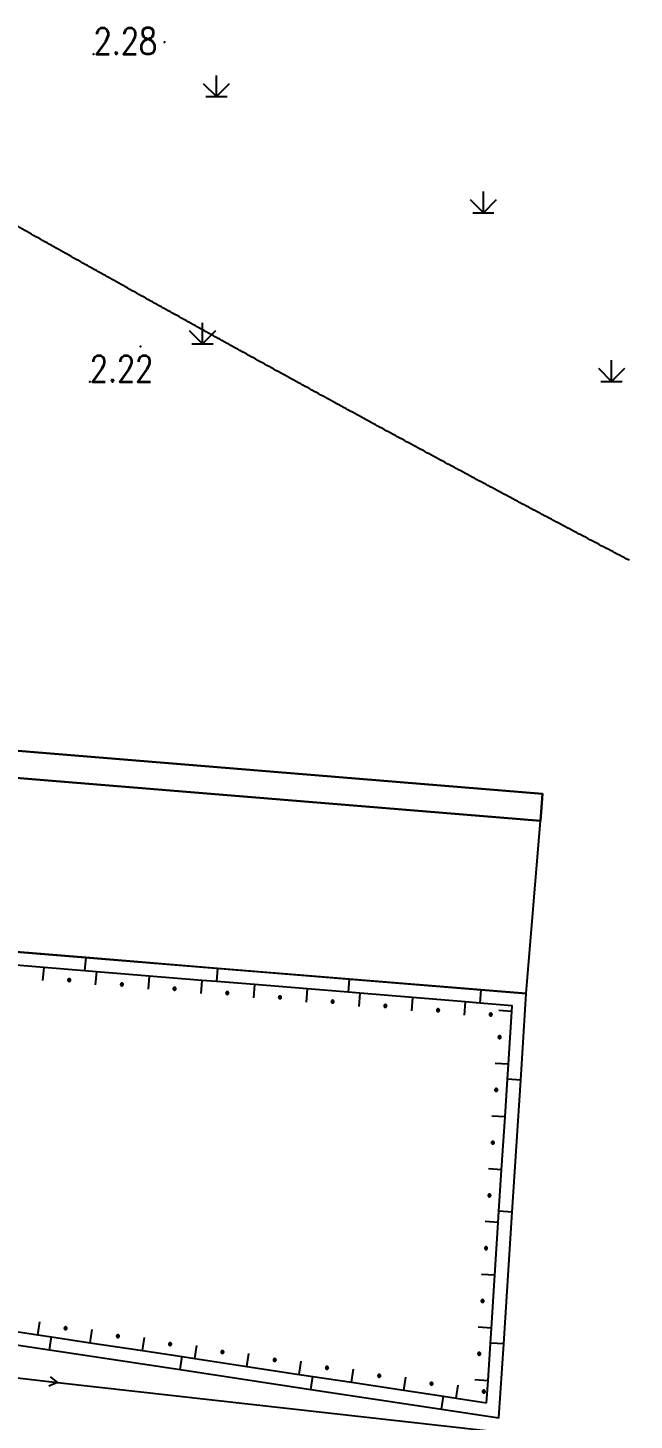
# Model space of a CAD drawing. Extents: x 500036 to 1001740, y 2543128 to 5086681.
# Drawn here: x 500854.6 to 500877.5, y 2543690.2 to 2543742.9 of the extents above; entities that cross this region are included whole.
import ezdxf

# ---------------------------------------------------------------- set-up
doc = ezdxf.new("R2010")
doc.units = 0
doc.header["$LTSCALE"] = 0.5
doc.linetypes.add('CENTER', pattern=[50.8, 31.75, -6.35, 6.35, -6.35])
doc.layers.add('0-段落划分', color=2, linetype='CONTINUOUS')
doc.layers.add('地形图', color=8, linetype='CONTINUOUS')
doc.styles.add('HZ', font='romans.shx', dxfattribs={"width": 0.8, "bigfont": 'hztxt.shx'})

msp = doc.modelspace()

# ---------------------------------------------------------------- linework, layer by layer
at = {"layer": '0-段落划分', "color": 2, "flags": 128}
msp.add_lwpolyline([(500877.346, 2543722.716, 0.000017), (500877.311, 2543722.734, 0.000164), (500876.967, 2543722.914, 0.000162), (500876.624, 2543723.094, 0.000161), (500876.28, 2543723.275, 0.000159), (500875.936, 2543723.456, 0.000158), (500875.593, 2543723.637, 0.000156), (500875.249, 2543723.818, 0.000155), (500874.906, 2543723.999, 0.000153), (500874.563, 2543724.181, 0.000152), (500874.22, 2543724.363, 0.00015), (500873.877, 2543724.545, 0.000148), (500873.534, 2543724.727, 0.000147), (500873.191, 2543724.91, 0.000145), (500872.849, 2543725.092, 0.000144), (500872.506, 2543725.275, 0.000142), (500872.164, 2543725.458, 0.000141), (500871.821, 2543725.642, 0.000139), (500871.479, 2543725.825, 0.000138), (500871.137, 2543726.009, 0.000136), (500870.795, 2543726.193, 0.000135), (500870.453, 2543726.377, 0.000133), (500870.111, 2543726.561, 0.000132), (500869.769, 2543726.745, 0.00013), (500869.428, 2543726.93, 0.000129), (500869.086, 2543727.115, 0.000127), (500868.745, 2543727.3, 0.000126), (500868.403, 2543727.485, 0.000124), (500868.061, 2543727.671, 0.000123), (500867.72, 2543727.856, 0.000121), (500867.379, 2543728.042, 0.00012), (500867.038, 2543728.228, 0.000118), (500866.697, 2543728.414, 0.000117), (500866.356, 2543728.6, 0.000115), (500866.015, 2543728.786, 0.000113), (500865.675, 2543728.972, 0.000112), (500865.334, 2543729.159, 0.00011), (500864.993, 2543729.346, 0.000109), (500864.653, 2543729.533, 0.000107), (500864.312, 2543729.72, 0.000106), (500863.972, 2543729.907, 0.000104), (500863.632, 2543730.095, 0.000103), (500863.292, 2543730.282, 0.000101), (500862.951, 2543730.47, 0.0001), (500862.611, 2543730.658, 0.000098), (500862.271, 2543730.845, 0.000096), (500861.931, 2543731.034, 0.000095), (500861.592, 2543731.222, 0.000093), (500861.252, 2543731.41, 0.000092), (500860.912, 2543731.599, 0.00009), (500860.572, 2543731.787, 0.000089), (500860.233, 2543731.976, 0.000087), (500859.893, 2543732.165, 0.000086), (500859.554, 2543732.354, 0.000084), (500859.214, 2543732.543, 0.000083), (500858.875, 2543732.732, 0.000081), (500858.536, 2543732.921, 0.000079), (500858.196, 2543733.111, 0.000078), (500857.857, 2543733.3, 0.000076), (500857.518, 2543733.49, 0.000075), (500857.179, 2543733.68, 0.000073), (500856.84, 2543733.87, 0.000072), (500856.501, 2543734.059, 0.00007), (500856.162, 2543734.25, 0.000069), (500855.823, 2543734.44, 0.000067), (500855.484, 2543734.63, 0.000066), (500855.145, 2543734.82, 0.000064), (500854.806, 2543735.011, 0.000063), (500854.468, 2543735.201, 0.000061), (500854.129, 2543735.392, 0.000059), (500853.79, 2543735.583, 0.000058)], format="xyb", dxfattribs=at)
at = {"layer": '地形图'}
for points in [[(500861.721, 2543740.261), (500861.721, 2543741.061)], [(500861.221, 2543740.761), (500861.721, 2543740.261)], [(500861.721, 2543740.261), (500862.221, 2543740.761)], [(500861.321, 2543740.261), (500861.721, 2543740.261), (500862.121, 2543740.261)], [(500871.32, 2543736.37), (500871.82, 2543735.87)], [(500871.82, 2543735.87), (500871.82, 2543736.67)], [(500871.82, 2543735.87), (500872.32, 2543736.37)], [(500871.42, 2543735.87), (500871.82, 2543735.87), (500872.22, 2543735.87)], [(500861.192, 2543730.909), (500861.192, 2543731.709)], [(500860.692, 2543731.409), (500861.192, 2543730.909)], [(500861.192, 2543730.909), (500861.692, 2543731.409)], [(500860.792, 2543730.909), (500861.192, 2543730.909), (500861.592, 2543730.909)], [(500876.167, 2543729.988), (500876.667, 2543729.488)], [(500876.667, 2543729.488), (500876.667, 2543730.288)], [(500876.667, 2543729.488), (500877.167, 2543729.988)], [(500876.267, 2543729.488), (500876.667, 2543729.488), (500877.067, 2543729.488)], [(500834.561, 2543716.1), (500834.643, 2543717.121), (500842.21, 2543716.501), (500874.06, 2543713.89), (500873.976, 2543712.869)], [(500850.46, 2543693.605), (500855.403, 2543692.856), (500860.347, 2543692.107), (500865.291, 2543691.358), (500870.234, 2543690.61), (500872.406, 2543690.281), (500872.586, 2543693.079), (500872.908, 2543698.069), (500873.229, 2543703.058), (500873.44, 2543706.333), (500871.727, 2543706.473), (500866.744, 2543706.88), (500861.76, 2543707.287), (500856.777, 2543707.694), (500851.794, 2543708.102)], [(500872.406, 2543690.281), (500872.586, 2543693.079), (500872.908, 2543698.069), (500873.229, 2543703.059), (500873.44, 2543706.333), (500871.727, 2543706.473), (500866.744, 2543706.88), (500861.76, 2543707.287), (500856.777, 2543707.695), (500851.794, 2543708.102)], [(500871.942, 2543690.857), (500871.995, 2543691.686), (500872.087, 2543693.111), (500872.124, 2543693.682), (500872.252, 2543695.678), (500872.381, 2543697.674), (500872.409, 2543698.101), (500872.51, 2543699.67), (500872.638, 2543701.666), (500872.73, 2543703.091), (500872.767, 2543703.661), (500872.896, 2543705.657), (500872.91, 2543705.875), (500871.686, 2543705.975), (500871.133, 2543706.02), (500869.14, 2543706.183), (500867.147, 2543706.346), (500866.703, 2543706.382), (500865.153, 2543706.508), (500863.16, 2543706.671), (500861.72, 2543706.789), (500861.167, 2543706.834), (500859.173, 2543706.997), (500857.18, 2543707.16), (500856.736, 2543707.196), (500855.187, 2543707.323), (500853.193, 2543707.486)], [(500855.187, 2543707.323), (500855.146, 2543706.824)], [(500856.777, 2543707.695), (500856.736, 2543707.196)], [(500856.151, 2543706.793), (500856.156, 2543706.793), (500856.161, 2543706.794), (500856.166, 2543706.795), (500856.171, 2543706.797), (500856.176, 2543706.799), (500856.18, 2543706.802), (500856.184, 2543706.805), (500856.188, 2543706.809), (500856.191, 2543706.813), (500856.194, 2543706.818), (500856.196, 2543706.822), (500856.198, 2543706.827), (500856.2, 2543706.832), (500856.2, 2543706.837), (500856.201, 2543706.843), (500856.2, 2543706.848), (500856.2, 2543706.853), (500856.198, 2543706.858), (500856.196, 2543706.863), (500856.194, 2543706.868), (500856.191, 2543706.872), (500856.188, 2543706.876), (500856.186, 2543706.878), (500856.184, 2543706.88), (500856.18, 2543706.883), (500856.176, 2543706.886), (500856.171, 2543706.888), (500856.166, 2543706.89), (500856.161, 2543706.892), (500856.156, 2543706.892), (500856.151, 2543706.893), (500856.145, 2543706.892), (500856.14, 2543706.892), (500856.135, 2543706.89), (500856.13, 2543706.888), (500856.126, 2543706.886), (500856.121, 2543706.883), (500856.117, 2543706.88), (500856.114, 2543706.876), (500856.11, 2543706.872), (500856.107, 2543706.868), (500856.105, 2543706.863), (500856.103, 2543706.858), (500856.102, 2543706.853), (500856.101, 2543706.848), (500856.101, 2543706.843), (500856.101, 2543706.837), (500856.102, 2543706.832), (500856.103, 2543706.827), (500856.105, 2543706.822), (500856.107, 2543706.818), (500856.11, 2543706.813), (500856.114, 2543706.809), (500856.115, 2543706.807), (500856.117, 2543706.805), (500856.121, 2543706.802), (500856.126, 2543706.799), (500856.13, 2543706.797), (500856.135, 2543706.795), (500856.14, 2543706.794), (500856.145, 2543706.793), (500856.151, 2543706.793)], [(500856.115, 2543706.807), (500856.186, 2543706.878)], [(500857.18, 2543707.16), (500857.139, 2543706.662)], [(500859.173, 2543706.997), (500859.133, 2543706.499)], [(500861.167, 2543706.834), (500861.126, 2543706.336)], [(500861.76, 2543707.287), (500861.72, 2543706.789)], [(500866.744, 2543706.88), (500866.703, 2543706.382)], [(500858.144, 2543706.63), (500858.149, 2543706.63), (500858.154, 2543706.631), (500858.159, 2543706.632), (500858.164, 2543706.634), (500858.169, 2543706.636), (500858.173, 2543706.639), (500858.177, 2543706.643), (500858.181, 2543706.646), (500858.184, 2543706.65), (500858.187, 2543706.655), (500858.19, 2543706.659), (500858.192, 2543706.664), (500858.193, 2543706.669), (500858.194, 2543706.675), (500858.194, 2543706.68), (500858.194, 2543706.685), (500858.193, 2543706.69), (500858.192, 2543706.695), (500858.19, 2543706.7), (500858.187, 2543706.705), (500858.184, 2543706.709), (500858.181, 2543706.713), (500858.179, 2543706.715), (500858.177, 2543706.717), (500858.173, 2543706.72), (500858.169, 2543706.723), (500858.164, 2543706.725), (500858.159, 2543706.727), (500858.154, 2543706.729), (500858.149, 2543706.729), (500858.144, 2543706.73), (500858.139, 2543706.729), (500858.134, 2543706.729), (500858.129, 2543706.727), (500858.124, 2543706.725), (500858.119, 2543706.723), (500858.115, 2543706.72), (500858.111, 2543706.717), (500858.107, 2543706.713), (500858.104, 2543706.709), (500858.101, 2543706.705), (500858.098, 2543706.7), (500858.096, 2543706.695), (500858.095, 2543706.69), (500858.094, 2543706.685), (500858.094, 2543706.68), (500858.094, 2543706.675), (500858.095, 2543706.669), (500858.096, 2543706.664), (500858.098, 2543706.659), (500858.101, 2543706.655), (500858.104, 2543706.65), (500858.107, 2543706.646), (500858.109, 2543706.644), (500858.111, 2543706.643), (500858.115, 2543706.639), (500858.119, 2543706.636), (500858.124, 2543706.634), (500858.129, 2543706.632), (500858.134, 2543706.631), (500858.139, 2543706.63), (500858.144, 2543706.63)], [(500858.109, 2543706.644), (500858.179, 2543706.715)], [(500860.137, 2543706.467), (500860.143, 2543706.467), (500860.148, 2543706.468), (500860.153, 2543706.469), (500860.158, 2543706.471), (500860.162, 2543706.474), (500860.167, 2543706.476), (500860.171, 2543706.48), (500860.175, 2543706.483), (500860.178, 2543706.488), (500860.181, 2543706.492), (500860.183, 2543706.497), (500860.185, 2543706.501), (500860.186, 2543706.507), (500860.187, 2543706.512), (500860.187, 2543706.517), (500860.187, 2543706.522), (500860.186, 2543706.527), (500860.185, 2543706.532), (500860.183, 2543706.537), (500860.181, 2543706.542), (500860.178, 2543706.546), (500860.175, 2543706.55), (500860.173, 2543706.552), (500860.171, 2543706.554), (500860.167, 2543706.557), (500860.162, 2543706.56), (500860.158, 2543706.563), (500860.153, 2543706.564), (500860.148, 2543706.566), (500860.143, 2543706.567), (500860.137, 2543706.567), (500860.132, 2543706.567), (500860.127, 2543706.566), (500860.122, 2543706.564), (500860.117, 2543706.563), (500860.112, 2543706.56), (500860.108, 2543706.557), (500860.104, 2543706.554), (500860.1, 2543706.55), (500860.097, 2543706.546), (500860.094, 2543706.542), (500860.092, 2543706.537), (500860.09, 2543706.532), (500860.088, 2543706.527), (500860.088, 2543706.522), (500860.087, 2543706.517), (500860.088, 2543706.512), (500860.088, 2543706.507), (500860.09, 2543706.501), (500860.092, 2543706.497), (500860.094, 2543706.492), (500860.097, 2543706.488), (500860.1, 2543706.483), (500860.102, 2543706.482), (500860.104, 2543706.48), (500860.108, 2543706.476), (500860.112, 2543706.474), (500860.117, 2543706.471), (500860.122, 2543706.469), (500860.127, 2543706.468), (500860.132, 2543706.467), (500860.137, 2543706.467)], [(500860.102, 2543706.482), (500860.173, 2543706.552)], [(500862.131, 2543706.304), (500862.136, 2543706.304), (500862.141, 2543706.305), (500862.146, 2543706.306), (500862.151, 2543706.308), (500862.156, 2543706.311), (500862.16, 2543706.314), (500862.164, 2543706.317), (500862.168, 2543706.321), (500862.171, 2543706.325), (500862.174, 2543706.329), (500862.176, 2543706.334), (500862.178, 2543706.339), (500862.18, 2543706.344), (500862.18, 2543706.349), (500862.181, 2543706.354), (500862.18, 2543706.359), (500862.18, 2543706.364), (500862.178, 2543706.37), (500862.176, 2543706.374), (500862.174, 2543706.379), (500862.171, 2543706.383), (500862.168, 2543706.387), (500862.166, 2543706.389), (500862.164, 2543706.391), (500862.16, 2543706.395), (500862.156, 2543706.397), (500862.151, 2543706.4), (500862.146, 2543706.402), (500862.141, 2543706.403), (500862.136, 2543706.404), (500862.131, 2543706.404), (500862.125, 2543706.404), (500862.12, 2543706.403), (500862.115, 2543706.402), (500862.11, 2543706.4), (500862.106, 2543706.397), (500862.101, 2543706.395), (500862.097, 2543706.391), (500862.094, 2543706.387), (500862.09, 2543706.383), (500862.087, 2543706.379), (500862.085, 2543706.374), (500862.083, 2543706.37), (500862.082, 2543706.364), (500862.081, 2543706.359), (500862.081, 2543706.354), (500862.081, 2543706.349), (500862.082, 2543706.344), (500862.083, 2543706.339), (500862.085, 2543706.334), (500862.087, 2543706.329), (500862.09, 2543706.325), (500862.094, 2543706.321), (500862.095, 2543706.319), (500862.097, 2543706.317), (500862.101, 2543706.314), (500862.106, 2543706.311), (500862.11, 2543706.308), (500862.115, 2543706.306), (500862.12, 2543706.305), (500862.125, 2543706.304), (500862.131, 2543706.304)], [(500862.095, 2543706.319), (500862.166, 2543706.389)], [(500863.16, 2543706.671), (500863.119, 2543706.173)], [(500865.153, 2543706.508), (500865.113, 2543706.01)], [(500867.147, 2543706.346), (500867.106, 2543705.847)], [(500871.727, 2543706.473), (500871.686, 2543705.975)], [(500864.124, 2543706.141), (500864.129, 2543706.141), (500864.134, 2543706.142), (500864.14, 2543706.144), (500864.144, 2543706.145), (500864.149, 2543706.148), (500864.153, 2543706.151), (500864.158, 2543706.154), (500864.161, 2543706.158), (500864.165, 2543706.162), (500864.167, 2543706.166), (500864.17, 2543706.171), (500864.172, 2543706.176), (500864.173, 2543706.181), (500864.174, 2543706.186), (500864.174, 2543706.191), (500864.174, 2543706.196), (500864.173, 2543706.202), (500864.172, 2543706.207), (500864.17, 2543706.212), (500864.167, 2543706.216), (500864.165, 2543706.221), (500864.161, 2543706.225), (500864.159, 2543706.227), (500864.158, 2543706.228), (500864.153, 2543706.232), (500864.149, 2543706.234), (500864.144, 2543706.237), (500864.14, 2543706.239), (500864.134, 2543706.24), (500864.129, 2543706.241), (500864.124, 2543706.241), (500864.119, 2543706.241), (500864.114, 2543706.24), (500864.109, 2543706.239), (500864.104, 2543706.237), (500864.099, 2543706.234), (500864.095, 2543706.232), (500864.091, 2543706.228), (500864.087, 2543706.225), (500864.084, 2543706.221), (500864.081, 2543706.216), (500864.078, 2543706.212), (500864.077, 2543706.207), (500864.075, 2543706.202), (500864.074, 2543706.196), (500864.074, 2543706.191), (500864.074, 2543706.186), (500864.075, 2543706.181), (500864.077, 2543706.176), (500864.078, 2543706.171), (500864.081, 2543706.166), (500864.084, 2543706.162), (500864.087, 2543706.158), (500864.089, 2543706.156), (500864.091, 2543706.154), (500864.095, 2543706.151), (500864.099, 2543706.148), (500864.104, 2543706.145), (500864.109, 2543706.144), (500864.114, 2543706.142), (500864.119, 2543706.141), (500864.124, 2543706.141)], [(500864.089, 2543706.156), (500864.159, 2543706.227)], [(500866.117, 2543705.978), (500866.123, 2543705.979), (500866.128, 2543705.979), (500866.133, 2543705.981), (500866.138, 2543705.983), (500866.142, 2543705.985), (500866.147, 2543705.988), (500866.151, 2543705.991), (500866.155, 2543705.995), (500866.158, 2543705.999), (500866.161, 2543706.003), (500866.163, 2543706.008), (500866.165, 2543706.013), (500866.166, 2543706.018), (500866.167, 2543706.023), (500866.167, 2543706.028), (500866.167, 2543706.034), (500866.166, 2543706.039), (500866.165, 2543706.044), (500866.163, 2543706.049), (500866.161, 2543706.053), (500866.158, 2543706.058), (500866.155, 2543706.062), (500866.153, 2543706.064), (500866.151, 2543706.065), (500866.147, 2543706.069), (500866.142, 2543706.072), (500866.138, 2543706.074), (500866.133, 2543706.076), (500866.128, 2543706.077), (500866.123, 2543706.078), (500866.117, 2543706.078), (500866.112, 2543706.078), (500866.107, 2543706.077), (500866.102, 2543706.076), (500866.097, 2543706.074), (500866.092, 2543706.072), (500866.088, 2543706.069), (500866.084, 2543706.065), (500866.08, 2543706.062), (500866.077, 2543706.058), (500866.074, 2543706.053), (500866.072, 2543706.049), (500866.07, 2543706.044), (500866.069, 2543706.039), (500866.068, 2543706.034), (500866.067, 2543706.028), (500866.068, 2543706.023), (500866.069, 2543706.018), (500866.07, 2543706.013), (500866.072, 2543706.008), (500866.074, 2543706.003), (500866.077, 2543705.999), (500866.08, 2543705.995), (500866.082, 2543705.993), (500866.084, 2543705.991), (500866.088, 2543705.988), (500866.092, 2543705.985), (500866.097, 2543705.983), (500866.102, 2543705.981), (500866.107, 2543705.979), (500866.112, 2543705.979), (500866.117, 2543705.978)], [(500866.082, 2543705.993), (500866.153, 2543706.064)], [(500868.111, 2543705.815), (500868.116, 2543705.816), (500868.121, 2543705.817), (500868.126, 2543705.818), (500868.131, 2543705.82), (500868.136, 2543705.822), (500868.14, 2543705.825), (500868.144, 2543705.828), (500868.148, 2543705.832), (500868.151, 2543705.836), (500868.154, 2543705.84), (500868.156, 2543705.845), (500868.158, 2543705.85), (500868.16, 2543705.855), (500868.16, 2543705.86), (500868.161, 2543705.865), (500868.16, 2543705.871), (500868.16, 2543705.876), (500868.158, 2543705.881), (500868.156, 2543705.886), (500868.154, 2543705.89), (500868.151, 2543705.895), (500868.148, 2543705.899), (500868.146, 2543705.901), (500868.144, 2543705.903), (500868.14, 2543705.906), (500868.136, 2543705.909), (500868.131, 2543705.911), (500868.126, 2543705.913), (500868.121, 2543705.914), (500868.116, 2543705.915), (500868.111, 2543705.916), (500868.106, 2543705.915), (500868.1, 2543705.914), (500868.095, 2543705.913), (500868.09, 2543705.911), (500868.086, 2543705.909), (500868.081, 2543705.906), (500868.077, 2543705.903), (500868.074, 2543705.899), (500868.07, 2543705.895), (500868.067, 2543705.89), (500868.065, 2543705.886), (500868.063, 2543705.881), (500868.062, 2543705.876), (500868.061, 2543705.871), (500868.061, 2543705.865), (500868.061, 2543705.86), (500868.062, 2543705.855), (500868.063, 2543705.85), (500868.065, 2543705.845), (500868.067, 2543705.84), (500868.07, 2543705.836), (500868.074, 2543705.832), (500868.075, 2543705.83), (500868.077, 2543705.828), (500868.081, 2543705.825), (500868.086, 2543705.822), (500868.09, 2543705.82), (500868.095, 2543705.818), (500868.1, 2543705.817), (500868.106, 2543705.816), (500868.111, 2543705.815)], [(500868.075, 2543705.83), (500868.146, 2543705.901)], [(500869.14, 2543706.183), (500869.099, 2543705.684)], [(500870.104, 2543705.653), (500870.109, 2543705.653), (500870.115, 2543705.654), (500870.12, 2543705.655), (500870.124, 2543705.657), (500870.129, 2543705.659), (500870.134, 2543705.662), (500870.138, 2543705.665), (500870.141, 2543705.669), (500870.145, 2543705.673), (500870.147, 2543705.678), (500870.15, 2543705.682), (500870.152, 2543705.687), (500870.153, 2543705.692), (500870.154, 2543705.697), (500870.154, 2543705.703), (500870.154, 2543705.708), (500870.153, 2543705.713), (500870.152, 2543705.718), (500870.15, 2543705.723), (500870.147, 2543705.728), (500870.145, 2543705.732), (500870.141, 2543705.736), (500870.139, 2543705.738), (500870.138, 2543705.74), (500870.134, 2543705.743), (500870.129, 2543705.746), (500870.124, 2543705.748), (500870.12, 2543705.75), (500870.115, 2543705.752), (500870.109, 2543705.752), (500870.104, 2543705.753), (500870.099, 2543705.752), (500870.094, 2543705.752), (500870.089, 2543705.75), (500870.084, 2543705.748), (500870.079, 2543705.746), (500870.075, 2543705.743), (500870.071, 2543705.74), (500870.067, 2543705.736), (500870.064, 2543705.732), (500870.061, 2543705.728), (500870.058, 2543705.723), (500870.057, 2543705.718), (500870.055, 2543705.713), (500870.054, 2543705.708), (500870.054, 2543705.703), (500870.054, 2543705.697), (500870.055, 2543705.692), (500870.057, 2543705.687), (500870.058, 2543705.682), (500870.061, 2543705.678), (500870.064, 2543705.673), (500870.067, 2543705.669), (500870.069, 2543705.667), (500870.071, 2543705.665), (500870.075, 2543705.662), (500870.079, 2543705.659), (500870.084, 2543705.657), (500870.089, 2543705.655), (500870.094, 2543705.654), (500870.099, 2543705.653), (500870.104, 2543705.653)], [(500870.069, 2543705.667), (500870.139, 2543705.738)], [(500871.133, 2543706.02), (500871.093, 2543705.522)], [(500872.097, 2543705.49), (500872.103, 2543705.49), (500872.108, 2543705.491), (500872.113, 2543705.492), (500872.118, 2543705.494), (500872.123, 2543705.496), (500872.127, 2543705.499), (500872.131, 2543705.503), (500872.135, 2543705.506), (500872.138, 2543705.51), (500872.141, 2543705.515), (500872.143, 2543705.519), (500872.145, 2543705.524), (500872.146, 2543705.529), (500872.147, 2543705.535), (500872.148, 2543705.54), (500872.147, 2543705.545), (500872.146, 2543705.55), (500872.145, 2543705.555), (500872.143, 2543705.56), (500872.141, 2543705.565), (500872.138, 2543705.569), (500872.135, 2543705.573), (500872.133, 2543705.575), (500872.131, 2543705.577), (500872.127, 2543705.58), (500872.123, 2543705.583), (500872.118, 2543705.585), (500872.113, 2543705.587), (500872.108, 2543705.589), (500872.103, 2543705.589), (500872.097, 2543705.59), (500872.092, 2543705.589), (500872.087, 2543705.589), (500872.082, 2543705.587), (500872.077, 2543705.585), (500872.072, 2543705.583), (500872.068, 2543705.58), (500872.064, 2543705.577), (500872.06, 2543705.573), (500872.057, 2543705.569), (500872.054, 2543705.565), (500872.052, 2543705.56), (500872.05, 2543705.555), (500872.049, 2543705.55), (500872.048, 2543705.545), (500872.047, 2543705.54), (500872.048, 2543705.535), (500872.049, 2543705.529), (500872.05, 2543705.524), (500872.052, 2543705.519), (500872.054, 2543705.515), (500872.057, 2543705.51), (500872.06, 2543705.506), (500872.062, 2543705.504), (500872.064, 2543705.503), (500872.068, 2543705.499), (500872.072, 2543705.496), (500872.077, 2543705.494), (500872.082, 2543705.492), (500872.087, 2543705.491), (500872.092, 2543705.49), (500872.097, 2543705.49)], [(500872.062, 2543705.504), (500872.133, 2543705.575)], [(500872.896, 2543705.657), (500872.397, 2543705.689)], [(500872.432, 2543704.635), (500872.437, 2543704.635), (500872.443, 2543704.636), (500872.448, 2543704.638), (500872.452, 2543704.639), (500872.457, 2543704.642), (500872.461, 2543704.645), (500872.466, 2543704.648), (500872.469, 2543704.652), (500872.473, 2543704.656), (500872.475, 2543704.66), (500872.478, 2543704.665), (500872.48, 2543704.67), (500872.481, 2543704.675), (500872.482, 2543704.68), (500872.482, 2543704.685), (500872.482, 2543704.69), (500872.481, 2543704.696), (500872.48, 2543704.701), (500872.478, 2543704.705), (500872.475, 2543704.71), (500872.473, 2543704.714), (500872.469, 2543704.719), (500872.467, 2543704.72), (500872.466, 2543704.722), (500872.461, 2543704.726), (500872.457, 2543704.728), (500872.452, 2543704.731), (500872.448, 2543704.733), (500872.443, 2543704.734), (500872.437, 2543704.735), (500872.432, 2543704.735), (500872.427, 2543704.735), (500872.422, 2543704.734), (500872.417, 2543704.733), (500872.412, 2543704.731), (500872.407, 2543704.728), (500872.403, 2543704.726), (500872.399, 2543704.722), (500872.395, 2543704.719), (500872.392, 2543704.714), (500872.389, 2543704.71), (500872.386, 2543704.705), (500872.385, 2543704.701), (500872.383, 2543704.696), (500872.382, 2543704.69), (500872.382, 2543704.685), (500872.382, 2543704.68), (500872.383, 2543704.675), (500872.385, 2543704.67), (500872.386, 2543704.665), (500872.389, 2543704.66), (500872.392, 2543704.656), (500872.395, 2543704.652), (500872.397, 2543704.65), (500872.399, 2543704.648), (500872.403, 2543704.645), (500872.407, 2543704.642), (500872.412, 2543704.639), (500872.417, 2543704.638), (500872.422, 2543704.636), (500872.427, 2543704.635), (500872.432, 2543704.635)], [(500872.397, 2543704.65), (500872.467, 2543704.72)], [(500872.767, 2543703.661), (500872.268, 2543703.694)], [(500872.303, 2543702.639), (500872.309, 2543702.64), (500872.314, 2543702.64), (500872.319, 2543702.642), (500872.324, 2543702.644), (500872.328, 2543702.646), (500872.333, 2543702.649), (500872.337, 2543702.652), (500872.341, 2543702.656), (500872.344, 2543702.66), (500872.347, 2543702.664), (500872.349, 2543702.669), (500872.351, 2543702.674), (500872.352, 2543702.679), (500872.353, 2543702.684), (500872.353, 2543702.689), (500872.353, 2543702.694), (500872.352, 2543702.7), (500872.351, 2543702.705), (500872.349, 2543702.71), (500872.347, 2543702.714), (500872.344, 2543702.719), (500872.341, 2543702.723), (500872.339, 2543702.725), (500872.337, 2543702.726), (500872.333, 2543702.73), (500872.328, 2543702.733), (500872.324, 2543702.735), (500872.319, 2543702.737), (500872.314, 2543702.738), (500872.309, 2543702.739), (500872.303, 2543702.739), (500872.298, 2543702.739), (500872.293, 2543702.738), (500872.288, 2543702.737), (500872.283, 2543702.735), (500872.278, 2543702.733), (500872.274, 2543702.73), (500872.27, 2543702.726), (500872.266, 2543702.723), (500872.263, 2543702.719), (500872.26, 2543702.714), (500872.258, 2543702.71), (500872.256, 2543702.705), (500872.255, 2543702.7), (500872.254, 2543702.694), (500872.253, 2543702.689), (500872.254, 2543702.684), (500872.255, 2543702.679), (500872.256, 2543702.674), (500872.258, 2543702.669), (500872.26, 2543702.664), (500872.263, 2543702.66), (500872.266, 2543702.656), (500872.268, 2543702.654), (500872.27, 2543702.652), (500872.274, 2543702.649), (500872.278, 2543702.646), (500872.283, 2543702.644), (500872.288, 2543702.642), (500872.293, 2543702.64), (500872.298, 2543702.64), (500872.303, 2543702.639)], [(500872.268, 2543702.654), (500872.339, 2543702.725)], [(500873.229, 2543703.059), (500872.73, 2543703.091)], [(500872.638, 2543701.666), (500872.139, 2543701.698)], [(500872.175, 2543700.643), (500872.18, 2543700.644), (500872.185, 2543700.645), (500872.19, 2543700.646), (500872.195, 2543700.648), (500872.2, 2543700.65), (500872.204, 2543700.653), (500872.208, 2543700.656), (500872.212, 2543700.66), (500872.215, 2543700.664), (500872.218, 2543700.668), (500872.221, 2543700.673), (500872.222, 2543700.678), (500872.224, 2543700.683), (500872.225, 2543700.688), (500872.225, 2543700.693), (500872.225, 2543700.699), (500872.224, 2543700.704), (500872.222, 2543700.709), (500872.221, 2543700.714), (500872.218, 2543700.718), (500872.215, 2543700.723), (500872.212, 2543700.727), (500872.21, 2543700.729), (500872.208, 2543700.731), (500872.204, 2543700.734), (500872.2, 2543700.737), (500872.195, 2543700.739), (500872.19, 2543700.741), (500872.185, 2543700.742), (500872.18, 2543700.743), (500872.175, 2543700.743), (500872.17, 2543700.743), (500872.164, 2543700.742), (500872.159, 2543700.741), (500872.154, 2543700.739), (500872.15, 2543700.737), (500872.145, 2543700.734), (500872.141, 2543700.731), (500872.138, 2543700.727), (500872.134, 2543700.723), (500872.132, 2543700.718), (500872.129, 2543700.714), (500872.127, 2543700.709), (500872.126, 2543700.704), (500872.125, 2543700.699), (500872.125, 2543700.693), (500872.125, 2543700.688), (500872.126, 2543700.683), (500872.127, 2543700.678), (500872.129, 2543700.673), (500872.132, 2543700.668), (500872.134, 2543700.664), (500872.138, 2543700.66), (500872.14, 2543700.658), (500872.141, 2543700.656), (500872.145, 2543700.653), (500872.15, 2543700.65), (500872.154, 2543700.648), (500872.159, 2543700.646), (500872.164, 2543700.645), (500872.17, 2543700.644), (500872.175, 2543700.643)], [(500872.14, 2543700.658), (500872.21, 2543700.729)], [(500872.51, 2543699.67), (500872.011, 2543699.702)], [(500872.046, 2543698.648), (500872.051, 2543698.648), (500872.057, 2543698.649), (500872.062, 2543698.65), (500872.067, 2543698.652), (500872.071, 2543698.654), (500872.076, 2543698.657), (500872.08, 2543698.66), (500872.083, 2543698.664), (500872.087, 2543698.668), (500872.089, 2543698.673), (500872.092, 2543698.677), (500872.094, 2543698.682), (500872.095, 2543698.687), (500872.096, 2543698.692), (500872.096, 2543698.698), (500872.096, 2543698.703), (500872.095, 2543698.708), (500872.094, 2543698.713), (500872.092, 2543698.718), (500872.089, 2543698.723), (500872.087, 2543698.727), (500872.083, 2543698.731), (500872.082, 2543698.733), (500872.08, 2543698.735), (500872.076, 2543698.738), (500872.071, 2543698.741), (500872.067, 2543698.743), (500872.062, 2543698.745), (500872.057, 2543698.746), (500872.051, 2543698.747), (500872.046, 2543698.748), (500872.041, 2543698.747), (500872.036, 2543698.746), (500872.031, 2543698.745), (500872.026, 2543698.743), (500872.021, 2543698.741), (500872.017, 2543698.738), (500872.013, 2543698.735), (500872.009, 2543698.731), (500872.006, 2543698.727), (500872.003, 2543698.723), (500872, 2543698.718), (500871.999, 2543698.713), (500871.997, 2543698.708), (500871.996, 2543698.703), (500871.996, 2543698.698), (500871.996, 2543698.692), (500871.997, 2543698.687), (500871.999, 2543698.682), (500872, 2543698.677), (500872.003, 2543698.673), (500872.006, 2543698.668), (500872.009, 2543698.664), (500872.011, 2543698.662), (500872.013, 2543698.66), (500872.017, 2543698.657), (500872.021, 2543698.654), (500872.026, 2543698.652), (500872.031, 2543698.65), (500872.036, 2543698.649), (500872.041, 2543698.648), (500872.046, 2543698.648)], [(500872.011, 2543698.662), (500872.082, 2543698.733)], [(500872.908, 2543698.069), (500872.409, 2543698.101)], [(500872.381, 2543697.674), (500871.882, 2543697.706)], [(500871.918, 2543696.652), (500871.923, 2543696.652), (500871.928, 2543696.653), (500871.933, 2543696.654), (500871.938, 2543696.656), (500871.943, 2543696.658), (500871.947, 2543696.661), (500871.951, 2543696.665), (500871.955, 2543696.668), (500871.958, 2543696.672), (500871.961, 2543696.677), (500871.963, 2543696.681), (500871.965, 2543696.686), (500871.966, 2543696.691), (500871.967, 2543696.696), (500871.967, 2543696.702), (500871.967, 2543696.707), (500871.966, 2543696.712), (500871.965, 2543696.717), (500871.963, 2543696.722), (500871.961, 2543696.727), (500871.958, 2543696.731), (500871.955, 2543696.735), (500871.953, 2543696.737), (500871.951, 2543696.739), (500871.947, 2543696.742), (500871.943, 2543696.745), (500871.938, 2543696.747), (500871.933, 2543696.749), (500871.928, 2543696.751), (500871.923, 2543696.751), (500871.918, 2543696.752), (500871.912, 2543696.751), (500871.907, 2543696.751), (500871.902, 2543696.749), (500871.897, 2543696.747), (500871.893, 2543696.745), (500871.888, 2543696.742), (500871.884, 2543696.739), (500871.88, 2543696.735), (500871.877, 2543696.731), (500871.874, 2543696.727), (500871.872, 2543696.722), (500871.87, 2543696.717), (500871.869, 2543696.712), (500871.868, 2543696.707), (500871.868, 2543696.702), (500871.868, 2543696.696), (500871.869, 2543696.691), (500871.87, 2543696.686), (500871.872, 2543696.681), (500871.874, 2543696.677), (500871.877, 2543696.672), (500871.88, 2543696.668), (500871.882, 2543696.666), (500871.884, 2543696.665), (500871.888, 2543696.661), (500871.893, 2543696.658), (500871.897, 2543696.656), (500871.902, 2543696.654), (500871.907, 2543696.653), (500871.912, 2543696.652), (500871.918, 2543696.652)], [(500871.882, 2543696.666), (500871.953, 2543696.737)], [(500872.252, 2543695.678), (500871.753, 2543695.71)], [(500871.789, 2543694.656), (500871.794, 2543694.656), (500871.799, 2543694.657), (500871.804, 2543694.658), (500871.809, 2543694.66), (500871.814, 2543694.663), (500871.818, 2543694.665), (500871.822, 2543694.669), (500871.826, 2543694.672), (500871.829, 2543694.676), (500871.832, 2543694.681), (500871.835, 2543694.685), (500871.836, 2543694.69), (500871.838, 2543694.695), (500871.839, 2543694.701), (500871.839, 2543694.706), (500871.839, 2543694.711), (500871.838, 2543694.716), (500871.836, 2543694.721), (500871.835, 2543694.726), (500871.832, 2543694.731), (500871.829, 2543694.735), (500871.826, 2543694.739), (500871.824, 2543694.741), (500871.822, 2543694.743), (500871.818, 2543694.746), (500871.814, 2543694.749), (500871.809, 2543694.752), (500871.804, 2543694.753), (500871.799, 2543694.755), (500871.794, 2543694.756), (500871.789, 2543694.756), (500871.784, 2543694.756), (500871.779, 2543694.755), (500871.773, 2543694.753), (500871.769, 2543694.752), (500871.764, 2543694.749), (500871.759, 2543694.746), (500871.755, 2543694.743), (500871.752, 2543694.739), (500871.748, 2543694.735), (500871.746, 2543694.731), (500871.743, 2543694.726), (500871.741, 2543694.721), (500871.74, 2543694.716), (500871.739, 2543694.711), (500871.739, 2543694.706), (500871.739, 2543694.701), (500871.74, 2543694.695), (500871.741, 2543694.69), (500871.743, 2543694.685), (500871.746, 2543694.681), (500871.748, 2543694.676), (500871.752, 2543694.672), (500871.754, 2543694.671), (500871.755, 2543694.669), (500871.759, 2543694.665), (500871.764, 2543694.663), (500871.769, 2543694.66), (500871.773, 2543694.658), (500871.779, 2543694.657), (500871.784, 2543694.656), (500871.789, 2543694.656)], [(500871.754, 2543694.671), (500871.824, 2543694.741)], [(500852.989, 2543693.727), (500854.966, 2543693.428), (500855.478, 2543693.35), (500856.944, 2543693.128), (500858.921, 2543692.829), (500860.422, 2543692.602), (500860.899, 2543692.529), (500862.876, 2543692.23), (500864.853, 2543691.93), (500865.365, 2543691.853), (500866.831, 2543691.631), (500868.808, 2543691.332), (500870.309, 2543691.104), (500870.786, 2543691.032), (500871.942, 2543690.857)], [(500854.966, 2543693.428), (500855.041, 2543693.922)], [(500856.015, 2543693.624), (500856.02, 2543693.624), (500856.025, 2543693.625), (500856.03, 2543693.626), (500856.035, 2543693.628), (500856.04, 2543693.63), (500856.044, 2543693.633), (500856.048, 2543693.636), (500856.052, 2543693.64), (500856.055, 2543693.644), (500856.058, 2543693.649), (500856.061, 2543693.653), (500856.062, 2543693.658), (500856.064, 2543693.663), (500856.065, 2543693.668), (500856.065, 2543693.674), (500856.065, 2543693.679), (500856.064, 2543693.684), (500856.062, 2543693.689), (500856.061, 2543693.694), (500856.058, 2543693.699), (500856.055, 2543693.703), (500856.052, 2543693.707), (500856.05, 2543693.709), (500856.048, 2543693.711), (500856.044, 2543693.714), (500856.04, 2543693.717), (500856.035, 2543693.719), (500856.03, 2543693.721), (500856.025, 2543693.723), (500856.02, 2543693.723), (500856.015, 2543693.724), (500856.01, 2543693.723), (500856.004, 2543693.723), (500855.999, 2543693.721), (500855.994, 2543693.719), (500855.99, 2543693.717), (500855.985, 2543693.714), (500855.981, 2543693.711), (500855.978, 2543693.707), (500855.974, 2543693.703), (500855.971, 2543693.699), (500855.969, 2543693.694), (500855.967, 2543693.689), (500855.966, 2543693.684), (500855.965, 2543693.679), (500855.965, 2543693.674), (500855.965, 2543693.668), (500855.966, 2543693.663), (500855.967, 2543693.658), (500855.969, 2543693.653), (500855.971, 2543693.649), (500855.974, 2543693.644), (500855.978, 2543693.64), (500855.979, 2543693.638), (500855.981, 2543693.636), (500855.985, 2543693.633), (500855.99, 2543693.63), (500855.994, 2543693.628), (500855.999, 2543693.626), (500856.004, 2543693.625), (500856.01, 2543693.624), (500856.015, 2543693.624)], [(500855.979, 2543693.638), (500856.05, 2543693.709)], [(500856.944, 2543693.128), (500857.019, 2543693.623)], [(500872.124, 2543693.682), (500871.625, 2543693.714)], [(500850.46, 2543693.605), (500855.403, 2543692.856), (500860.347, 2543692.107), (500865.291, 2543691.359), (500870.234, 2543690.61), (500872.406, 2543690.281)], [(500855.403, 2543692.856), (500855.478, 2543693.35)], [(500857.992, 2543693.324), (500857.997, 2543693.324), (500858.003, 2543693.325), (500858.008, 2543693.327), (500858.013, 2543693.328), (500858.017, 2543693.331), (500858.022, 2543693.334), (500858.026, 2543693.337), (500858.029, 2543693.341), (500858.033, 2543693.345), (500858.036, 2543693.349), (500858.038, 2543693.354), (500858.04, 2543693.359), (500858.041, 2543693.364), (500858.042, 2543693.369), (500858.042, 2543693.374), (500858.042, 2543693.379), (500858.041, 2543693.385), (500858.04, 2543693.39), (500858.038, 2543693.394), (500858.036, 2543693.399), (500858.033, 2543693.404), (500858.029, 2543693.408), (500858.028, 2543693.409), (500858.026, 2543693.411), (500858.022, 2543693.415), (500858.017, 2543693.417), (500858.013, 2543693.42), (500858.008, 2543693.422), (500858.003, 2543693.423), (500857.997, 2543693.424), (500857.992, 2543693.424), (500857.987, 2543693.424), (500857.982, 2543693.423), (500857.977, 2543693.422), (500857.972, 2543693.42), (500857.967, 2543693.417), (500857.963, 2543693.415), (500857.959, 2543693.411), (500857.955, 2543693.408), (500857.952, 2543693.404), (500857.949, 2543693.399), (500857.947, 2543693.394), (500857.945, 2543693.39), (500857.943, 2543693.385), (500857.943, 2543693.379), (500857.942, 2543693.374), (500857.943, 2543693.369), (500857.943, 2543693.364), (500857.945, 2543693.359), (500857.947, 2543693.354), (500857.949, 2543693.349), (500857.952, 2543693.345), (500857.955, 2543693.341), (500857.957, 2543693.339), (500857.959, 2543693.337), (500857.963, 2543693.334), (500857.967, 2543693.331), (500857.972, 2543693.328), (500857.977, 2543693.327), (500857.982, 2543693.325), (500857.987, 2543693.324), (500857.992, 2543693.324)], [(500857.957, 2543693.339), (500858.028, 2543693.409)], [(500858.921, 2543692.829), (500858.996, 2543693.323)], [(500859.97, 2543693.025), (500859.975, 2543693.025), (500859.98, 2543693.026), (500859.985, 2543693.027), (500859.99, 2543693.029), (500859.995, 2543693.031), (500859.999, 2543693.034), (500860.003, 2543693.037), (500860.007, 2543693.041), (500860.01, 2543693.045), (500860.013, 2543693.05), (500860.015, 2543693.054), (500860.017, 2543693.059), (500860.019, 2543693.064), (500860.019, 2543693.069), (500860.02, 2543693.075), (500860.019, 2543693.08), (500860.019, 2543693.085), (500860.017, 2543693.09), (500860.015, 2543693.095), (500860.013, 2543693.1), (500860.01, 2543693.104), (500860.007, 2543693.108), (500860.005, 2543693.11), (500860.003, 2543693.112), (500859.999, 2543693.115), (500859.995, 2543693.118), (500859.99, 2543693.12), (500859.985, 2543693.122), (500859.98, 2543693.124), (500859.975, 2543693.124), (500859.97, 2543693.125), (500859.965, 2543693.124), (500859.959, 2543693.124), (500859.954, 2543693.122), (500859.949, 2543693.12), (500859.945, 2543693.118), (500859.94, 2543693.115), (500859.936, 2543693.112), (500859.933, 2543693.108), (500859.929, 2543693.104), (500859.926, 2543693.1), (500859.924, 2543693.095), (500859.922, 2543693.09), (500859.921, 2543693.085), (500859.92, 2543693.08), (500859.92, 2543693.075), (500859.92, 2543693.069), (500859.921, 2543693.064), (500859.922, 2543693.059), (500859.924, 2543693.054), (500859.926, 2543693.05), (500859.929, 2543693.045), (500859.933, 2543693.041), (500859.934, 2543693.039), (500859.936, 2543693.037), (500859.94, 2543693.034), (500859.945, 2543693.031), (500859.949, 2543693.029), (500859.954, 2543693.027), (500859.959, 2543693.026), (500859.965, 2543693.025), (500859.97, 2543693.025)], [(500859.934, 2543693.039), (500860.005, 2543693.11)], [(500872.586, 2543693.079), (500872.087, 2543693.111)], [(500860.347, 2543692.107), (500860.422, 2543692.602)], [(500860.899, 2543692.529), (500860.973, 2543693.024)], [(500861.947, 2543692.725), (500861.952, 2543692.725), (500861.958, 2543692.726), (500861.963, 2543692.728), (500861.968, 2543692.729), (500861.972, 2543692.732), (500861.977, 2543692.735), (500861.981, 2543692.738), (500861.984, 2543692.742), (500861.988, 2543692.746), (500861.99, 2543692.75), (500861.993, 2543692.755), (500861.995, 2543692.76), (500861.996, 2543692.765), (500861.997, 2543692.77), (500861.997, 2543692.775), (500861.997, 2543692.78), (500861.996, 2543692.786), (500861.995, 2543692.791), (500861.993, 2543692.796), (500861.99, 2543692.8), (500861.988, 2543692.805), (500861.984, 2543692.809), (500861.983, 2543692.811), (500861.981, 2543692.812), (500861.977, 2543692.816), (500861.972, 2543692.818), (500861.968, 2543692.821), (500861.963, 2543692.823), (500861.958, 2543692.824), (500861.952, 2543692.825), (500861.947, 2543692.825), (500861.942, 2543692.825), (500861.937, 2543692.824), (500861.932, 2543692.823), (500861.927, 2543692.821), (500861.922, 2543692.818), (500861.918, 2543692.816), (500861.914, 2543692.812), (500861.91, 2543692.809), (500861.907, 2543692.805), (500861.904, 2543692.8), (500861.901, 2543692.796), (500861.9, 2543692.791), (500861.898, 2543692.786), (500861.897, 2543692.78), (500861.897, 2543692.775), (500861.897, 2543692.77), (500861.898, 2543692.765), (500861.9, 2543692.76), (500861.901, 2543692.755), (500861.904, 2543692.75), (500861.907, 2543692.746), (500861.91, 2543692.742), (500861.912, 2543692.74), (500861.914, 2543692.738), (500861.918, 2543692.735), (500861.922, 2543692.732), (500861.927, 2543692.729), (500861.932, 2543692.728), (500861.937, 2543692.726), (500861.942, 2543692.725), (500861.947, 2543692.725)], [(500861.912, 2543692.74), (500861.983, 2543692.811)], [(500862.876, 2543692.23), (500862.951, 2543692.724)], [(500871.66, 2543692.66), (500871.665, 2543692.66), (500871.671, 2543692.661), (500871.676, 2543692.662), (500871.681, 2543692.664), (500871.685, 2543692.667), (500871.69, 2543692.67), (500871.694, 2543692.673), (500871.697, 2543692.677), (500871.701, 2543692.681), (500871.704, 2543692.685), (500871.706, 2543692.69), (500871.708, 2543692.695), (500871.709, 2543692.7), (500871.71, 2543692.705), (500871.71, 2543692.71), (500871.71, 2543692.715), (500871.709, 2543692.72), (500871.708, 2543692.725), (500871.706, 2543692.73), (500871.704, 2543692.735), (500871.701, 2543692.739), (500871.697, 2543692.743), (500871.696, 2543692.745), (500871.694, 2543692.747), (500871.69, 2543692.75), (500871.685, 2543692.753), (500871.681, 2543692.756), (500871.676, 2543692.758), (500871.671, 2543692.759), (500871.665, 2543692.76), (500871.66, 2543692.76), (500871.655, 2543692.76), (500871.65, 2543692.759), (500871.645, 2543692.758), (500871.64, 2543692.756), (500871.635, 2543692.753), (500871.631, 2543692.75), (500871.627, 2543692.747), (500871.623, 2543692.743), (500871.62, 2543692.739), (500871.617, 2543692.735), (500871.615, 2543692.73), (500871.613, 2543692.725), (500871.611, 2543692.72), (500871.611, 2543692.715), (500871.61, 2543692.71), (500871.611, 2543692.705), (500871.611, 2543692.7), (500871.613, 2543692.695), (500871.615, 2543692.69), (500871.617, 2543692.685), (500871.62, 2543692.681), (500871.623, 2543692.677), (500871.625, 2543692.675), (500871.627, 2543692.673), (500871.631, 2543692.67), (500871.635, 2543692.667), (500871.64, 2543692.664), (500871.645, 2543692.662), (500871.65, 2543692.661), (500871.655, 2543692.66), (500871.66, 2543692.66)], [(500871.625, 2543692.675), (500871.696, 2543692.745)], [(500863.925, 2543692.426), (500863.93, 2543692.426), (500863.935, 2543692.427), (500863.94, 2543692.428), (500863.945, 2543692.43), (500863.95, 2543692.432), (500863.954, 2543692.435), (500863.958, 2543692.439), (500863.962, 2543692.442), (500863.965, 2543692.446), (500863.968, 2543692.451), (500863.97, 2543692.455), (500863.972, 2543692.46), (500863.974, 2543692.465), (500863.974, 2543692.47), (500863.975, 2543692.476), (500863.974, 2543692.481), (500863.974, 2543692.486), (500863.972, 2543692.491), (500863.97, 2543692.496), (500863.968, 2543692.501), (500863.965, 2543692.505), (500863.962, 2543692.509), (500863.96, 2543692.511), (500863.958, 2543692.513), (500863.954, 2543692.516), (500863.95, 2543692.519), (500863.945, 2543692.521), (500863.94, 2543692.523), (500863.935, 2543692.525), (500863.93, 2543692.525), (500863.925, 2543692.526), (500863.919, 2543692.525), (500863.914, 2543692.525), (500863.909, 2543692.523), (500863.904, 2543692.521), (500863.9, 2543692.519), (500863.895, 2543692.516), (500863.891, 2543692.513), (500863.887, 2543692.509), (500863.884, 2543692.505), (500863.881, 2543692.501), (500863.879, 2543692.496), (500863.877, 2543692.491), (500863.876, 2543692.486), (500863.875, 2543692.481), (500863.875, 2543692.476), (500863.875, 2543692.47), (500863.876, 2543692.465), (500863.877, 2543692.46), (500863.879, 2543692.455), (500863.881, 2543692.451), (500863.884, 2543692.446), (500863.887, 2543692.442), (500863.889, 2543692.44), (500863.891, 2543692.439), (500863.895, 2543692.435), (500863.9, 2543692.432), (500863.904, 2543692.43), (500863.909, 2543692.428), (500863.914, 2543692.427), (500863.919, 2543692.426), (500863.925, 2543692.426)], [(500863.889, 2543692.44), (500863.96, 2543692.511)], [(500864.853, 2543691.93), (500864.928, 2543692.425)], [(500865.902, 2543692.126), (500865.907, 2543692.126), (500865.912, 2543692.127), (500865.918, 2543692.129), (500865.922, 2543692.131), (500865.927, 2543692.133), (500865.931, 2543692.136), (500865.936, 2543692.139), (500865.939, 2543692.143), (500865.943, 2543692.147), (500865.945, 2543692.151), (500865.948, 2543692.156), (500865.95, 2543692.161), (500865.951, 2543692.166), (500865.952, 2543692.171), (500865.952, 2543692.176), (500865.952, 2543692.181), (500865.951, 2543692.187), (500865.95, 2543692.192), (500865.948, 2543692.197), (500865.945, 2543692.201), (500865.943, 2543692.206), (500865.939, 2543692.21), (500865.937, 2543692.212), (500865.936, 2543692.213), (500865.931, 2543692.217), (500865.927, 2543692.22), (500865.922, 2543692.222), (500865.918, 2543692.224), (500865.912, 2543692.225), (500865.907, 2543692.226), (500865.902, 2543692.226), (500865.897, 2543692.226), (500865.892, 2543692.225), (500865.887, 2543692.224), (500865.882, 2543692.222), (500865.877, 2543692.22), (500865.873, 2543692.217), (500865.869, 2543692.213), (500865.865, 2543692.21), (500865.862, 2543692.206), (500865.859, 2543692.201), (500865.856, 2543692.197), (500865.855, 2543692.192), (500865.853, 2543692.187), (500865.852, 2543692.181), (500865.852, 2543692.176), (500865.852, 2543692.171), (500865.853, 2543692.166), (500865.855, 2543692.161), (500865.856, 2543692.156), (500865.859, 2543692.151), (500865.862, 2543692.147), (500865.865, 2543692.143), (500865.867, 2543692.141), (500865.869, 2543692.139), (500865.873, 2543692.136), (500865.877, 2543692.133), (500865.882, 2543692.131), (500865.887, 2543692.129), (500865.892, 2543692.127), (500865.897, 2543692.126), (500865.902, 2543692.126)], [(500865.867, 2543692.141), (500865.937, 2543692.212)], [(500866.831, 2543691.631), (500866.906, 2543692.125)], [(500853.971, 2543691.821), (500855.71, 2543691.626)], [(500855.71, 2543691.626), (500855.386, 2543691.484)], [(500855.425, 2543691.836), (500855.71, 2543691.626)], [(500855.71, 2543691.626), (500874.721, 2543689.491)], [(500865.291, 2543691.359), (500865.365, 2543691.853)], [(500867.88, 2543691.827), (500867.885, 2543691.827), (500867.89, 2543691.828), (500867.895, 2543691.829), (500867.9, 2543691.831), (500867.905, 2543691.833), (500867.909, 2543691.836), (500867.913, 2543691.84), (500867.917, 2543691.843), (500867.92, 2543691.847), (500867.923, 2543691.852), (500867.925, 2543691.856), (500867.927, 2543691.861), (500867.928, 2543691.866), (500867.929, 2543691.872), (500867.93, 2543691.877), (500867.929, 2543691.882), (500867.928, 2543691.887), (500867.927, 2543691.892), (500867.925, 2543691.897), (500867.923, 2543691.902), (500867.92, 2543691.906), (500867.917, 2543691.91), (500867.915, 2543691.912), (500867.913, 2543691.914), (500867.909, 2543691.917), (500867.905, 2543691.92), (500867.9, 2543691.922), (500867.895, 2543691.924), (500867.89, 2543691.926), (500867.885, 2543691.926), (500867.88, 2543691.927), (500867.874, 2543691.926), (500867.869, 2543691.926), (500867.864, 2543691.924), (500867.859, 2543691.922), (500867.855, 2543691.92), (500867.85, 2543691.917), (500867.846, 2543691.914), (500867.842, 2543691.91), (500867.839, 2543691.906), (500867.836, 2543691.902), (500867.834, 2543691.897), (500867.832, 2543691.892), (500867.831, 2543691.887), (500867.83, 2543691.882), (500867.83, 2543691.877), (500867.83, 2543691.872), (500867.831, 2543691.866), (500867.832, 2543691.861), (500867.834, 2543691.856), (500867.836, 2543691.852), (500867.839, 2543691.847), (500867.842, 2543691.843), (500867.844, 2543691.841), (500867.846, 2543691.84), (500867.85, 2543691.836), (500867.855, 2543691.833), (500867.859, 2543691.831), (500867.864, 2543691.829), (500867.869, 2543691.828), (500867.874, 2543691.827), (500867.88, 2543691.827)], [(500867.844, 2543691.841), (500867.915, 2543691.912)], [(500868.808, 2543691.332), (500868.883, 2543691.826)], [(500869.857, 2543691.527), (500869.862, 2543691.528), (500869.867, 2543691.528), (500869.872, 2543691.53), (500869.877, 2543691.532), (500869.882, 2543691.534), (500869.886, 2543691.537), (500869.89, 2543691.54), (500869.894, 2543691.544), (500869.897, 2543691.548), (500869.9, 2543691.552), (500869.903, 2543691.557), (500869.905, 2543691.562), (500869.906, 2543691.567), (500869.907, 2543691.572), (500869.907, 2543691.577), (500869.907, 2543691.582), (500869.906, 2543691.588), (500869.905, 2543691.593), (500869.903, 2543691.598), (500869.9, 2543691.602), (500869.897, 2543691.607), (500869.894, 2543691.611), (500869.892, 2543691.613), (500869.89, 2543691.614), (500869.886, 2543691.618), (500869.882, 2543691.621), (500869.877, 2543691.623), (500869.872, 2543691.625), (500869.867, 2543691.626), (500869.862, 2543691.627), (500869.857, 2543691.627), (500869.852, 2543691.627), (500869.847, 2543691.626), (500869.842, 2543691.625), (500869.837, 2543691.623), (500869.832, 2543691.621), (500869.828, 2543691.618), (500869.824, 2543691.614), (500869.82, 2543691.611), (500869.817, 2543691.607), (500869.814, 2543691.602), (500869.811, 2543691.598), (500869.809, 2543691.593), (500869.808, 2543691.588), (500869.807, 2543691.582), (500869.807, 2543691.577), (500869.807, 2543691.572), (500869.808, 2543691.567), (500869.809, 2543691.562), (500869.811, 2543691.557), (500869.814, 2543691.552), (500869.817, 2543691.548), (500869.82, 2543691.544), (500869.822, 2543691.542), (500869.824, 2543691.54), (500869.828, 2543691.537), (500869.832, 2543691.534), (500869.837, 2543691.532), (500869.842, 2543691.53), (500869.847, 2543691.528), (500869.852, 2543691.528), (500869.857, 2543691.527)], [(500869.822, 2543691.542), (500869.892, 2543691.613)], [(500870.786, 2543691.032), (500870.861, 2543691.526)], [(500871.995, 2543691.686), (500871.496, 2543691.718)], [(500870.234, 2543690.61), (500870.309, 2543691.104)], [(500871.834, 2543691.228), (500871.84, 2543691.228), (500871.845, 2543691.229), (500871.85, 2543691.23), (500871.855, 2543691.232), (500871.859, 2543691.235), (500871.864, 2543691.237), (500871.868, 2543691.241), (500871.872, 2543691.244), (500871.875, 2543691.248), (500871.878, 2543691.253), (500871.88, 2543691.257), (500871.882, 2543691.262), (500871.883, 2543691.267), (500871.884, 2543691.273), (500871.884, 2543691.278), (500871.884, 2543691.283), (500871.883, 2543691.288), (500871.882, 2543691.293), (500871.88, 2543691.298), (500871.878, 2543691.303), (500871.875, 2543691.307), (500871.872, 2543691.311), (500871.87, 2543691.313), (500871.868, 2543691.315), (500871.864, 2543691.318), (500871.859, 2543691.321), (500871.855, 2543691.324), (500871.85, 2543691.325), (500871.845, 2543691.327), (500871.84, 2543691.328), (500871.834, 2543691.328), (500871.829, 2543691.328), (500871.824, 2543691.327), (500871.819, 2543691.325), (500871.814, 2543691.324), (500871.809, 2543691.321), (500871.805, 2543691.318), (500871.801, 2543691.315), (500871.797, 2543691.311), (500871.794, 2543691.307), (500871.791, 2543691.303), (500871.789, 2543691.298), (500871.787, 2543691.293), (500871.786, 2543691.288), (500871.785, 2543691.283), (500871.784, 2543691.278), (500871.785, 2543691.273), (500871.786, 2543691.267), (500871.787, 2543691.262), (500871.789, 2543691.257), (500871.791, 2543691.253), (500871.794, 2543691.248), (500871.797, 2543691.244), (500871.799, 2543691.243), (500871.801, 2543691.241), (500871.805, 2543691.237), (500871.809, 2543691.235), (500871.814, 2543691.232), (500871.819, 2543691.23), (500871.824, 2543691.229), (500871.829, 2543691.228), (500871.834, 2543691.228)], [(500871.799, 2543691.243), (500871.87, 2543691.313)]]:
    msp.add_lwpolyline(points, dxfattribs=at)
for points in [[(500841.385, 2543716.469), (500840.599, 2543716.632), (500834.643, 2543717.121), (500834.561, 2543716.1), (500873.976, 2543712.869), (500874.06, 2543713.89), (500842.209, 2543716.5), (500842.169, 2543716.305)], [(500834.561, 2543716.1), (500833.262, 2543709.616), (500873.44, 2543706.333), (500873.976, 2543712.869)]]:
    msp.add_lwpolyline(points, close=True, dxfattribs=at)
at = {"layer": '地形图', "ltscale": 10}
for p in [(500859.76, 2543742.318), (500858.854, 2543730.808)]:
    msp.add_point(p, dxfattribs=at)
at = {"layer": '地形图', "linetype": 'CENTER'}
for p in [(500857.075, 2543741.863, 2.28), (500856.931, 2543729.472, 2.22)]:
    msp.add_point(p, dxfattribs=at)

# ---------------------------------------------------------------- texts
at = {"layer": '地形图', "ltscale": 10, "style": 'HZ', "width": 0.8}
for s, p in [('2.28', (500857.075, 2543741.863)), ('2.22', (500856.931, 2543729.472))]:
    msp.add_text(s, height=1, dxfattribs=at).set_placement(p)

doc.saveas('drawing.dxf')
